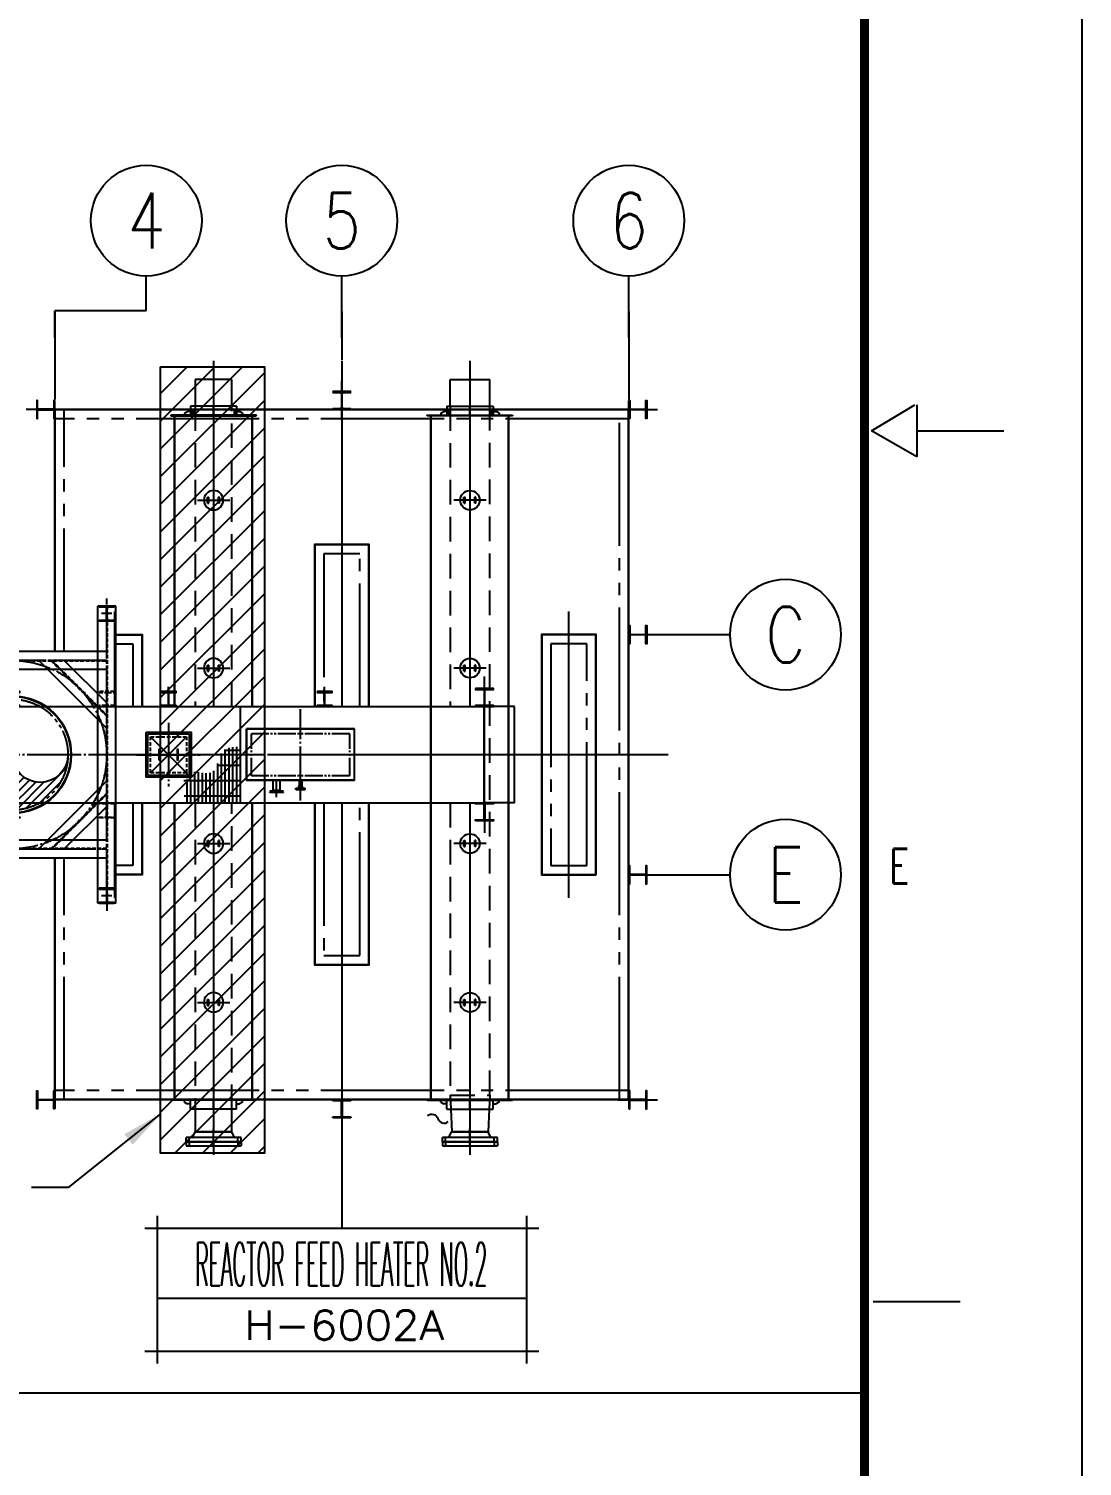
# Model space of a CAD drawing. Header units: millimetres. Extents: x 0 to 232280, y -26939 to 23794.
# Drawn here: x 49100 to 51666, y -14145 to -10642 of the extents above; entities that cross this region are included whole.
import ezdxf
from ezdxf.enums import TextEntityAlignment as Align

# ---------------------------------------------------------------- set-up
doc = ezdxf.new("R2010")
doc.units = ezdxf.units.MM
doc.header["$LTSCALE"] = 30
for name, pattern in [('JNK-CENTER', [34, 30, -1.5, 1, -1.5]), ('JNK-HIDDEN', [3, 2, -1]), ('JNK-PHANTOM', [15, 10, -1, 1, -1, 1, -1]), ('PHA', [30, 20, -2, 2, -2, 2, -2])]:
    doc.linetypes.add(name, pattern=pattern)
for name, color, linetype in [('CEN-R', 1, 'JNK-CENTER'), ('CON-C', 4, 'Continuous'), ('CON-G', 3, 'Continuous'), ('CON-W', 7, 'Continuous'), ('CON-Y', 2, 'Continuous'), ('Dim-W', 7, 'Continuous'), ('HID-Y', 2, 'JNK-HIDDEN'), ('LOGO-FRAME', 7, 'Continuous'), ('PAN-W', 6, 'PHA'), ('PHA-M', 6, 'JNK-PHANTOM'), ('STL-OBJT', 7, 'Continuous'), ('TITLE', 7, 'Continuous')]:
    doc.layers.add(name, color=color, linetype=linetype)
doc.layers.add('CONT-G', color=3, linetype='Continuous', lineweight=25)
doc.styles.add('ROMANS', font='ROMANS.shx', dxfattribs={"width": 0.8})
doc.styles.add('SIMPLEX', font='simplex.shx', dxfattribs={"width": 0.8})
doc.dimstyles.new('DIM40x4', dxfattribs={"dimscale": 40, "dimtxt": 2.5, "dimasz": 2.5, "dimexe": 1, "dimexo": 1, "dimgap": 1, "dimtad": 1, "dimdec": 1, "dimlfac": 0.25, "dimdsep": 46, "dimtxsty": 'SIMPLEX', "dimcen": 2.5, "dimclrd": 7, "dimclre": 7, "dimclrt": 2, "dimadec": 1, "dimazin": 2, "dimtfac": 1, "dimtdec": 1, "dimtmove": 2, "dimatfit": 3, "dimfxl": 1, "dimtfill": 1, "dimtolj": 1, "dimtzin": 0, "dimarcsym": 1})

# ---------------------------------------------------------------- blocks, each defined once
blk = doc.blocks.new('TITLE')
at = {"color": 7}
for p, q in [((841, 0), (841, 594.85)), ((823.88, 301.14), (827.42, 303.26)), ((827.56, 303.26), (827.56, 299.02)), ((827.56, 299.02), (823.88, 301.14)), ((827.56, 301.14), (834.63, 301.14)), ((824.02, 230.41), (831.1, 230.41))]:
    blk.add_line(p, q, dxfattribs=at)
at = {"color": 7, "const_width": 0.707}
blk.add_lwpolyline([(823.32, 17.33), (823.32, 577.17)], dxfattribs=at)
at = {"color": 7, "style": 'ROMANS', "width": 0.7}
blk.add_text('E', height=2.83, dxfattribs=at).set_placement((826.15, 265.77), align=Align.MIDDLE)
blk = doc.blocks.new("24'' FLG")
at = {"layer": 'CEN-R'}
for p, q in [((0, -228), (0, 48)), ((-406, -171), (-406, -95)), ((-406, -165), (-406, -241)), ((0, -168), (0, -384)), ((406, -171), (406, -95)), ((406, -165), (406, -241))]:
    blk.add_line(p, q, dxfattribs=at)
at = {"layer": 'CON-G'}
for p, q in [((-350, -96), (-305, 0)), ((305, 0), (-305, 0)), ((350, -96), (305, 0)), ((458, -98), (-457, -98)), ((-457, -167), (-457, -98)), ((458, -167), (-457, -167)), ((-457, -170), (-457, -238)), ((-457, -170), (458, -170)), ((-457, -238), (458, -238)), ((-346, -168), (-346, -167)), ((-346, -168), (-346, -170)), ((-346, -168), (346, -168)), ((346, -168), (-346, -168)), ((346, -168), (346, -167)), ((346, -168), (346, -170)), ((458, -167), (458, -98)), ((458, -170), (458, -238))]:
    blk.add_line(p, q, dxfattribs=at)
for centre, start, end in [((-354, -94), 270, 334.7554), ((354, -94), 205.2446, 270)]:
    blk.add_arc(centre, 4.5, start, end, dxfattribs=at)
at = {"layer": 'CONT-G'}
blk.add_line((-305, 0), (305, 0), dxfattribs=at)
blk.add_line((-305, 0), (305, 0), dxfattribs=at)
blk = doc.blocks.new('SPRING SUPPORT BASE')
at = {"layer": 'CEN-R'}
blk.add_line((-270, 0), (270, 0), dxfattribs=at)
at = {"layer": 'CONT-G'}
for p, q in [((-100, 50), (-100, -50)), ((-100, 50), (-80, 50)), ((-80, 50), (-80, -50)), ((80, 50), (80, -50)), ((100, 50), (80, 50)), ((100, 50), (100, -50)), ((-100, -50), (-80, -50)), ((100, -50), (80, -50))]:
    blk.add_line(p, q, dxfattribs=at)
blk.add_circle((0, 0), 162, dxfattribs=at)
blk = doc.blocks.new('A$C751203EC')
at = {"layer": 'CEN-R'}
for p, q in [((-20, 0), (75, 0)), ((0, 20), (0, -20))]:
    blk.add_line(p, q, dxfattribs=at)
at = {"layer": 'CON-G'}
for p, q in [((0, 8), (75, 8)), ((0, -8), (75, -8))]:
    blk.add_line(p, q, dxfattribs=at)
blk.add_arc((0, 0), 8, 90, 270, dxfattribs=at)
blk = doc.blocks.new('6002 HEADERBOX')
at = {"layer": 'CEN-R'}
for p, q in [((0, -164), (0, 0)), ((-681, -142), (-681, -175)), ((-497, -142), (-497, -175)), ((-375, -142), (-375, -175)), ((-225, -142), (-225, -175)), ((-75, -142), (-75, -175)), ((75, -142), (75, -175)), ((225, -142), (225, -175)), ((347, -142), (347, -175)), ((497, -142), (497, -175)), ((681, -142), (681, -175)), ((-681, -11576), (-681, -11543)), ((-497, -11576), (-497, -11543)), ((-375, -11576), (-375, -11543)), ((-225, -11576), (-225, -11543)), ((-75, -11576), (-75, -11543)), ((0, -11718), (0, -11554)), ((75, -11576), (75, -11543)), ((225, -11576), (225, -11543)), ((347, -11576), (347, -11543)), ((497, -11576), (497, -11543)), ((681, -11576), (681, -11543))]:
    blk.add_line(p, q, dxfattribs=at)
at = {"layer": 'CON-W', "const_width": 19}
for points in [[(-681, -150), (-681, -155)], [(-681, -158), (-681, -164)], [(-497, -150), (-497, -155)], [(-497, -158), (-497, -164)], [(-375, -150), (-375, -155)], [(-375, -158), (-375, -164)], [(-225, -150), (-225, -155)], [(-225, -158), (-225, -164)], [(-75, -150), (-75, -155)], [(-75, -158), (-75, -164)], [(75, -150), (75, -155)], [(75, -158), (75, -164)], [(225, -150), (225, -155)], [(225, -158), (225, -164)], [(347, -150), (347, -155)], [(347, -158), (347, -164)], [(497, -150), (497, -155)], [(497, -158), (497, -164)], [(681, -150), (681, -155)], [(681, -158), (681, -164)], [(-681, -11560), (-681, -11554)], [(-681, -11568), (-681, -11563)], [(-497, -11560), (-497, -11554)], [(-497, -11568), (-497, -11563)], [(-375, -11560), (-375, -11554)], [(-375, -11568), (-375, -11563)], [(-225, -11560), (-225, -11554)], [(-225, -11568), (-225, -11563)], [(-75, -11560), (-75, -11554)], [(-75, -11568), (-75, -11563)], [(75, -11560), (75, -11554)], [(75, -11568), (75, -11563)], [(225, -11560), (225, -11554)], [(225, -11568), (225, -11563)], [(347, -11560), (347, -11554)], [(347, -11568), (347, -11563)], [(497, -11560), (497, -11554)], [(497, -11568), (497, -11563)], [(681, -11560), (681, -11554)], [(681, -11568), (681, -11563)]]:
    blk.add_lwpolyline(points, dxfattribs=at)
at = {"layer": 'CONT-G'}
for p, q in [((383, 0), (-385, 0)), ((-385, 0), (-385, -150)), ((-711, -158), (711, -158)), ((-711, -158), (-711, -164)), ((-711, -164), (711, -164)), ((-650, -11560), (-650, -164)), ((-645, -11560), (-645, -164)), ((-485, -120), (-435, -90)), ((-485, -120), (-485, -150)), ((-385, -90), (-435, -90)), ((383, 0), (383, -150)), ((383, -90), (433, -90)), ((483, -120), (433, -90)), ((483, -120), (483, -150)), ((645, -11560), (645, -164)), ((650, -11560), (650, -164)), ((-711, -11554), (711, -11554)), ((-711, -11560), (711, -11560)), ((650, -11560), (-650, -11560)), ((-485, -11598), (-485, -11568)), ((-485, -11598), (-435, -11628)), ((-385, -11628), (-435, -11628)), ((-385, -11718), (-385, -11568)), ((383, -11718), (-385, -11718)), ((383, -11718), (383, -11568)), ((383, -11628), (433, -11628)), ((483, -11598), (433, -11628)), ((483, -11598), (483, -11568))]:
    blk.add_line(p, q, dxfattribs=at)
for points in [[(-711, -150), (-711, -155), (711, -155), (711, -150)], [(-711, -11568), (-711, -11563), (711, -11563), (711, -11568)]]:
    blk.add_lwpolyline(points, close=True, dxfattribs=at)
at = {"layer": 'Dim-W'}
for p, q in [((711, -158), (711, -164)), ((711, -11560), (711, -11554))]:
    blk.add_line(p, q, dxfattribs=at)
at = {"layer": 'STL-OBJT', "extrusion": (0, 0, -1), "zscale": -1, "rotation": 270}
blk.add_blockref('A$C751203EC', (350, -75), dxfattribs=at)
at = {"layer": 'STL-OBJT', "rotation": 270}
blk.add_blockref('A$C751203EC', (350, -75), dxfattribs=at)
blk = doc.blocks.new('A$C1FAD331D')
at = {"layer": 'CEN-R'}
for p, q in [((0, 532), (0, -532)), ((-300, -300), (300, 300)), ((300, -300), (-300, 300)), ((532, 0), (-532, 0)), ((-150, 104), (-150, -104)), ((150, 104), (150, -104))]:
    blk.add_line(p, q, dxfattribs=at)
blk.add_lwpolyline([(345, 345), (-345, 345), (-345, -345), (345, -345)], close=True, dxfattribs=at)
at = {"layer": 'CONT-G'}
blk.add_lwpolyline([(375, 375), (-375, 375), (-375, -375), (375, -375)], close=True, dxfattribs=at)
for points in [[(-158, -80), (-158, 80, -1), (-142, 80), (-142, -80, -1)], [(158, -80), (158, 80, 1), (142, 80), (142, -80, 1)]]:
    blk.add_lwpolyline(points, format="xyb", close=True, dxfattribs=at)
at = {"layer": 'HID-Y'}
blk.add_lwpolyline([(300, 300), (-300, 300), (-300, -300), (300, -300)], close=True, dxfattribs=at)
blk = doc.blocks.new("4'' O2")
at = {"layer": 'CEN-R'}
blk.add_line((275.61, 0), (0, 0), dxfattribs=at)
at = {"layer": 'CON-Y'}
for p, q in [((200, 57.15), (0, 57.15)), ((167, -67.45), (167, 67.45)), ((171.5, 67.45), (167, 67.45)), ((200, 58.05), (167, 58.05)), ((176, 71.15), (176, 114.5)), ((176, 114.5), (176, 71.95)), ((200, -78.6), (200, 78.6)), ((200, -78.6), (200, 78.6)), ((200, -57.15), (0, -57.15)), ((200, -58.05), (167, -58.05)), ((171.5, -67.45), (167, -67.45)), ((176, -114.5), (176, -71.95)), ((200, -78.6), (198.4, -78.6)), ((198.4, -114.5), (198.4, -78.6))]:
    blk.add_line(p, q, dxfattribs=at)
for centre, start, end in [((171.5, 71.95), 270, 0), ((171.5, -71.95), 0, 90)]:
    blk.add_arc(centre, 4.5, start, end, dxfattribs=at)
at = {"layer": 'HID-Y', "ltscale": 0.2}
for p, q in [((203, 95.25), (173, 95.25)), ((198.4, 114.5), (176, 114.5)), ((198.4, 104.75), (176, 104.75)), ((198.4, 85.75), (176, 85.75)), ((198.4, 78.6), (198.4, 114.5)), ((200, 78.6), (198.4, 78.6)), ((203, -95.25), (173, -95.25)), ((198.4, -85.75), (176, -85.75)), ((198.4, -104.75), (176, -104.75)), ((198.4, -114.5), (176, -114.5))]:
    blk.add_line(p, q, dxfattribs=at)
for points in [[(198.4, 85.75), (198.4, 104.75), (176, 85.75), (176, 104.75)], [(198.4, -104.75), (198.4, -85.75), (176, -104.75), (176, -85.75)]]:
    blk.add_solid(points, dxfattribs=at)
blk = doc.blocks.new('N-FLG SIDE 1.50 300 WNRF')
at = {"layer": 'CEN-R'}
for p, q in [((-57, 3), (-57, -27)), ((0, 15), (0, -166)), ((57, 3), (57, -27))]:
    blk.add_line(p, q, dxfattribs=at)
at = {"layer": 'CON-G'}
blk.add_line((-24, -68), (24, -68), dxfattribs=at)
at = {"layer": 'CON-Y'}
for p, q in [((-36, 0), (-36, -2)), ((-36, 0), (36, 0)), ((-20, 0), (-20, -68)), ((20, 0), (20, -68)), ((36, 0), (36, -2)), ((-78, -2), (-36, -2)), ((-78, -2), (-78, -21)), ((-78, -21), (-39, -21)), ((-68, -2), (-68, -21)), ((-46, -2), (-46, -21)), ((-34, -24), (-24, -68)), ((-24, -68), (24, -68)), ((-24, -150), (-24, -68)), ((-24, -150), (24, -150)), ((34, -24), (24, -68)), ((24, -68), (24, -150)), ((36, -2), (78, -2)), ((39, -21), (78, -21)), ((46, -2), (46, -21)), ((68, -2), (68, -21)), ((78, -2), (78, -21))]:
    blk.add_line(p, q, dxfattribs=at)
for centre, start, end in [((-39, -26), 12.8618, 90), ((39, -26), 90, 167.1382)]:
    blk.add_arc(centre, 4.5, start, end, dxfattribs=at)
blk = doc.blocks.new('A$C0E694495')
at = {"layer": 'CON-G'}
blk.add_blockref('N-FLG SIDE 1.50 300 WNRF', (0, 150), dxfattribs=at)
blk = doc.blocks.new('pipesec')
at = {"layer": 'CON-W'}
for p, q in [((0.121, 0.485), (0.485, 0.121)), ((0.244, 0.437), (0.437, 0.244)), ((0.248, 0.284), (0.499, 0.033)), ((0.23, 0.153), (0.489, -0.105)), ((0.247, 0.211), (0.498, -0.041)), ((0.012, 0), (0.36, -0.347)), ((0.075, 0.011), (0.394, -0.308)), ((0.126, 0.034), (0.425, -0.264)), ((0.169, 0.066), (0.451, -0.216)), ((0.204, 0.105), (0.473, -0.163)), ((-0.193, -0.092), (0.181, -0.466)), ((-0.156, -0.055), (0.232, -0.443)), ((-0.111, -0.026), (0.279, -0.415)), ((-0.056, -0.006), (0.321, -0.383)), ((-0.25, -0.258), (-0.008, -0.5)), ((-0.243, -0.191), (0.063, -0.496)), ((-0.223, -0.136), (0.125, -0.484)), ((-0.227, -0.355), (-0.105, -0.477))]:
    blk.add_line(p, q, dxfattribs=at)
blk.add_lwpolyline([(0, 0.5, -1), (0, 0, 1), (0, -0.5, 1)], format="xyb", dxfattribs=at)
blk = doc.blocks.new('H-6001')
at = {"layer": 'Dim-W'}
h = blk.add_hatch(dxfattribs=at)
h.set_pattern_fill('GRATE', color=256, scale=80, angle=90)
h.set_pattern_definition([(90, (-597175.414, 26974.9), (-63.5, 4e-15), []), (180, (-597175.41, 26974.9), (-3e-14, -254), [])])
edge = h.paths.add_edge_path()
edge.add_line((-3801, 47), (-3786, 47))
edge.add_line((-3786, 47), (-3786, 127))
edge.add_spline(control_points=[(-3786, 127), (-3677, 133), (-3578, 124), (-3516, 64)], knot_values=[1300.876929, 1300.876929, 1300.876929, 1300.876929, 1586.519068, 1586.519068, 1586.519068, 1586.519068], degree=3, periodic=0)
edge.add_line((-3516, 64), (-3516, 47))
edge.add_line((-3516, 47), (-3501, 47))
edge.add_spline(control_points=[(-3501, 47), (-3428, -45), (-3418, -397), (-3096, -280), (-2993, -282)], knot_values=[571.801899, 571.801899, 571.801899, 571.801899, 948.279745, 1276.576733, 1276.576733, 1276.576733, 1276.576733], degree=3, periodic=0)
edge.add_line((-2993, -282), (-2993, -369))
edge.add_line((-2993, -369), (-3058, -369))
edge.add_line((-3058, -369), (-3058, -371))
edge.add_arc((-3054, -371), 4, 180, 270)
edge.add_line((-3054, -375), (-3008, -375))
edge.add_arc((-3008, -383), 8.5, 0, 90, ccw=False)
edge.add_line((-2999, -383), (-2999, -430))
edge.add_arc((-2995, -430), 4, 180, 270)
edge.add_line((-2995, -434), (-2993, -434))
edge.add_line((-2993, -434), (-2993, -803))
edge.add_line((-2993, -803), (-3801, -803))
edge.add_line((-3801, -803), (-3801, 47))
edge = h.paths.add_edge_path()
edge.add_line((-2993, -413), (-2856, -413))
edge.add_spline(control_points=[(-2858, -404), (-2836, -504), (-2855, -654), (-2873, -803)], knot_values=[0, 0, 0, 0, 325.063606, 325.063606, 325.063606, 325.063606], degree=3, periodic=0)
edge.add_line((-2873, -803), (-2993, -803))
edge.add_line((-2993, -803), (-2993, -413))
edge = h.paths.add_edge_path()
edge.add_spline(control_points=[(-2993, -282), (-2977, -282), (-2906, -290), (-2871, -344), (-2858, -404)], knot_values=[325.063606, 325.063606, 325.063606, 325.063606, 375.743217, 571.801899, 571.801899, 571.801899, 571.801899], degree=3, periodic=0)
edge.add_line((-2860, -394), (-2993, -394))
edge.add_line((-2993, -394), (-2993, -369))
edge.add_line((-2993, -369), (-2993, -282))
h = blk.add_hatch(dxfattribs=at)
h.set_pattern_fill('GRATE', color=256, scale=80, angle=90)
h.set_pattern_definition([(90, (-603975.414, 26974.9), (-63.5, 4e-15), []), (180, (-603975.41, 26974.9), (-3e-14, -254), [])])
edge = h.paths.add_edge_path()
edge.add_line((3801, 47), (3786, 47))
edge.add_line((3786, 47), (3786, 127))
edge.add_spline(control_points=[(3786, 127), (3677, 133), (3578, 124), (3516, 64)], knot_values=[1300.876929, 1300.876929, 1300.876929, 1300.876929, 1586.519068, 1586.519068, 1586.519068, 1586.519068], degree=3, periodic=0)
edge.add_line((3516, 64), (3516, 47))
edge.add_line((3516, 47), (3501, 47))
edge.add_spline(control_points=[(3501, 47), (3428, -45), (3418, -397), (3096, -280), (2993, -282)], knot_values=[571.801899, 571.801899, 571.801899, 571.801899, 948.279745, 1276.576733, 1276.576733, 1276.576733, 1276.576733], degree=3, periodic=0)
edge.add_line((2993, -282), (2993, -369))
edge.add_line((2993, -369), (3058, -369))
edge.add_line((3058, -369), (3058, -371))
edge.add_arc((3054, -371), 4, 270, 360, ccw=False)
edge.add_line((3054, -375), (3008, -375))
edge.add_arc((3008, -383), 8.5, 450, 540)
edge.add_line((2999, -383), (2999, -430))
edge.add_arc((2995, -430), 4, 270, 360, ccw=False)
edge.add_line((2995, -434), (2993, -434))
edge.add_line((2993, -434), (2993, -803))
edge.add_line((2993, -803), (3801, -803))
edge.add_line((3801, -803), (3801, 47))
edge = h.paths.add_edge_path()
edge.add_line((2993, -413), (2856, -413))
edge.add_spline(control_points=[(2858, -404), (2836, -504), (2855, -654), (2873, -803)], knot_values=[0, 0, 0, 0, 325.063606, 325.063606, 325.063606, 325.063606], degree=3, periodic=0)
edge.add_line((2873, -803), (2993, -803))
edge.add_line((2993, -803), (2993, -413))
edge = h.paths.add_edge_path()
edge.add_spline(control_points=[(2993, -282), (2977, -282), (2906, -290), (2871, -344), (2858, -404)], knot_values=[325.063606, 325.063606, 325.063606, 325.063606, 375.743217, 571.801899, 571.801899, 571.801899, 571.801899], degree=3, periodic=0)
edge.add_line((2860, -394), (2993, -394))
edge.add_line((2993, -394), (2993, -369))
edge.add_line((2993, -369), (2993, -282))
at = {"layer": 'CEN-R'}
for p, q in [((0, 3222), (0, -3407)), ((-1570, 2505), (-1570, 2600)), ((-1570, 2475), (-1570, -2475)), ((1570, 2505), (1570, 2600)), ((1570, -2475), (1570, 2475)), ((-1658, 2350), (-1482, 2350)), ((1658, 2350), (1482, 2350)), ((1570, 1570), (-1570, 1570)), ((-650, 1570), (-1570, 650)), ((1570, 650), (650, 1570)), ((-7863, 803), (-7863, 1303)), ((7863, 803), (7863, 1303)), ((-4800, -761), (-4800, 761)), ((4800, -761), (4800, 761)), ((10325, 0), (-10078, 0)), ((-1570, -650), (-650, -1570)), ((650, -1570), (1570, -650)), ((-7863, -803), (-7863, -1303)), ((7863, -803), (7863, -1303)), ((-1570, -1570), (1570, -1570)), ((-1570, -2100), (-1570, -2600)), ((1570, -2100), (1570, -2600)), ((-1658, -2350), (-1482, -2350)), ((1658, -2350), (1482, -2350))]:
    blk.add_line(p, q, dxfattribs=at)
at = {"layer": 'CEN-R', "ltscale": 0.5}
for p, q in [((-5200, 803), (-5200, 1130)), ((-2600, 803), (-2600, 1130)), ((-1570, 803), (-1570, 1130)), ((1570, 803), (1570, 1130)), ((2600, 803), (2600, 1130)), ((5200, 803), (5200, 1130)), ((0, 628), (0, 955)), ((0, -628), (0, -955)), ((-1570, -803), (-1570, -1130)), ((1570, -803), (1570, -1130))]:
    blk.add_line(p, q, dxfattribs=at)
at = {"layer": 'CEN-R'}
blk.add_circle((0, 0), 1570, dxfattribs=at)
at = {"layer": 'CON-G'}
for p, q in [((-5700, 430), (-3900, 430)), ((-5700, -430), (-5700, 430)), ((-5700, 425), (-3900, 425)), ((-5695, -430), (-5695, 430)), ((-3905, -430), (-3905, 430)), ((-3900, -430), (-3900, 430)), ((5700, 430), (3900, 430)), ((3900, -430), (3900, 430)), ((5700, 425), (3900, 425)), ((3905, -430), (3905, 430)), ((5695, -430), (5695, 430)), ((5700, -430), (5700, 430)), ((-5700, -425), (-3900, -425)), ((-5700, -430), (-3900, -430)), ((5700, -425), (3900, -425)), ((5700, -430), (3900, -430))]:
    blk.add_line(p, q, dxfattribs=at)
for radius in [980, 970]:
    blk.add_circle((0, 0), radius, dxfattribs=at)
at = {"layer": 'CONT-G'}
for p, q in [((-1720, 2475), (-1420, 2475)), ((-1720, 2475), (-1720, -2475)), ((-1420, 2475), (-1420, -2475)), ((1420, -2475), (1420, 2475)), ((1720, 2475), (1420, 2475)), ((1720, -2475), (1720, 2475)), ((1570, 1720), (-1570, 1720)), ((-862, 1570), (-1570, 862)), ((-438, 1570), (-1570, 438)), ((1570, 438), (438, 1570)), ((1570, 862), (862, 1570)), ((1570, 1420), (-1570, 1420)), ((-8563, -803), (-8563, 803)), ((-8563, 803), (-7863, 803)), ((-7863, 803), (7863, 803)), ((-7863, -803), (-7863, 803)), ((-7850, 803), (-7850, -803)), ((-3800, -803), (-3800, 803)), ((3800, -803), (3800, 803)), ((7850, 803), (7850, -803)), ((7863, -803), (7863, 803)), ((8363, 803), (7863, 803)), ((8363, -803), (8363, 803)), ((-1570, -438), (-438, -1570)), ((438, -1570), (1570, -438)), ((-8563, -803), (-7863, -803)), ((-7863, -803), (7863, -803)), ((-1570, -862), (-862, -1570)), ((862, -1570), (1570, -862)), ((8363, -803), (7863, -803)), ((-1570, -1420), (1570, -1420)), ((-1570, -1720), (1570, -1720)), ((-1720, -2475), (-1420, -2475)), ((1720, -2475), (1420, -2475))]:
    blk.add_line(p, q, dxfattribs=at)
for points in [[(-7713, 1103), (-7713, 1088), (-7840, 1088, 0.414214), (-7858, 1070), (-7858, 836, 0.414214), (-7840, 818), (-7713, 818), (-7713, 803), (-8013, 803), (-8013, 818), (-7886, 818, 0.414214), (-7868, 836), (-7868, 1070, 0.414214), (-7886, 1088), (-8013, 1088), (-8013, 1103)], [(-5325, 1053), (-5325, 1039), (-5220, 1039, -0.414214), (-5204, 1023), (-5204, 833, -0.414214), (-5220, 817), (-5325, 817), (-5325, 803), (-5075, 803), (-5075, 817), (-5180, 817, -0.414214), (-5196, 833), (-5196, 1023, -0.414214), (-5180, 1039), (-5075, 1039), (-5075, 1053)], [(-2725, 1053), (-2725, 1039), (-2620, 1039, -0.414214), (-2604, 1023), (-2604, 833, -0.414214), (-2620, 817), (-2725, 817), (-2725, 803), (-2475, 803), (-2475, 817), (-2580, 817, -0.414214), (-2596, 833), (-2596, 1023, -0.414214), (-2580, 1039), (-2475, 1039), (-2475, 1053)], [(-125, 1053), (-125, 1039), (-20, 1039, -0.414214), (-4, 1023), (-4, 833, -0.414214), (-20, 817), (-125, 817), (-125, 803), (125, 803), (125, 817), (20, 817, -0.414214), (4, 833), (4, 1023, -0.414214), (20, 1039), (125, 1039), (125, 1053)], [(2475, 1053), (2475, 1039), (2580, 1039, -0.414214), (2596, 1023), (2596, 833, -0.414214), (2580, 817), (2475, 817), (2475, 803), (2725, 803), (2725, 817), (2620, 817, -0.414214), (2604, 833), (2604, 1023, -0.414214), (2620, 1039), (2725, 1039), (2725, 1053)], [(5075, 1053), (5075, 1039), (5180, 1039, -0.414214), (5196, 1023), (5196, 833, -0.414214), (5180, 817), (5075, 817), (5075, 803), (5325, 803), (5325, 817), (5220, 817, -0.414214), (5204, 833), (5204, 1023, -0.414214), (5220, 1039), (5325, 1039), (5325, 1053)], [(7713, 1103), (7713, 1088), (7840, 1088, -0.414214), (7858, 1070), (7858, 836, -0.414214), (7840, 818), (7713, 818), (7713, 803), (8013, 803), (8013, 818), (7886, 818, -0.414214), (7868, 836), (7868, 1070, -0.414214), (7886, 1088), (8013, 1088), (8013, 1103)], [(-7713, -1103), (-7713, -1088), (-7840, -1088, -0.414214), (-7858, -1070), (-7858, -836, -0.414214), (-7840, -818), (-7713, -818), (-7713, -803), (-8013, -803), (-8013, -818), (-7886, -818, -0.414214), (-7868, -836), (-7868, -1070, -0.414214), (-7886, -1088), (-8013, -1088), (-8013, -1103)], [(-125, -1053), (-125, -1039), (-20, -1039, 0.414214), (-4, -1023), (-4, -833, 0.414214), (-20, -817), (-125, -817), (-125, -803), (125, -803), (125, -817), (20, -817, 0.414214), (4, -833), (4, -1023, 0.414214), (20, -1039), (125, -1039), (125, -1053)], [(7713, -1103), (7713, -1088), (7840, -1088, 0.414214), (7858, -1070), (7858, -836, 0.414214), (7840, -818), (7713, -818), (7713, -803), (8013, -803), (8013, -818), (7886, -818, 0.414214), (7868, -836), (7868, -1070, 0.414214), (7886, -1088), (8013, -1088), (8013, -1103)]]:
    blk.add_lwpolyline(points, format="xyb", close=True, dxfattribs=at)
at = {"layer": 'HID-Y'}
for p, q in [((-1576, -2475), (-1576, 2475)), ((-1564, -2475), (-1564, 2475)), ((1564, 2475), (1564, -2475)), ((1576, 2475), (1576, -2475)), ((-1570, 1576), (1570, 1576)), ((-1570, 641), (-641, 1570)), ((-1570, 660), (-660, 1570)), ((-1570, 1564), (1570, 1564)), ((641, 1570), (1570, 641)), ((660, 1570), (1570, 660)), ((-641, -1570), (-1570, -641)), ((-660, -1570), (-1570, -660)), ((1570, -641), (641, -1570)), ((1570, -660), (660, -1570)), ((1570, -1564), (-1570, -1564)), ((1570, -1576), (-1570, -1576))]:
    blk.add_line(p, q, dxfattribs=at)
for points in [[(-1695, 1053), (-1695, 1039), (-1590, 1039, -0.414214), (-1574, 1023), (-1574, 833, -0.414214), (-1590, 817), (-1695, 817), (-1695, 803), (-1445, 803), (-1445, 817), (-1550, 817, -0.414214), (-1566, 833), (-1566, 1023, -0.414214), (-1550, 1039), (-1445, 1039), (-1445, 1053)], [(1445, 1053), (1445, 1039), (1550, 1039, -0.414214), (1566, 1023), (1566, 833, -0.414214), (1550, 817), (1445, 817), (1445, 803), (1695, 803), (1695, 817), (1590, 817, -0.414214), (1574, 833), (1574, 1023, -0.414214), (1590, 1039), (1695, 1039), (1695, 1053)], [(-1695, -1053), (-1695, -1039), (-1590, -1039, 0.414214), (-1574, -1023), (-1574, -833, 0.414214), (-1590, -817), (-1695, -817), (-1695, -803), (-1445, -803), (-1445, -817), (-1550, -817, 0.414214), (-1566, -833), (-1566, -1023, 0.414214), (-1550, -1039), (-1445, -1039), (-1445, -1053)], [(1445, -1053), (1445, -1039), (1550, -1039, 0.414214), (1566, -1023), (1566, -833, 0.414214), (1550, -817), (1445, -817), (1445, -803), (1695, -803), (1695, -817), (1590, -817, 0.414214), (1574, -833), (1574, -1023, 0.414214), (1590, -1039), (1695, -1039), (1695, -1053)]]:
    blk.add_lwpolyline(points, format="xyb", close=True, dxfattribs=at)
at = {"layer": 'PAN-W'}
blk.add_circle((0, 0), 924, dxfattribs=at)
at = {"layer": 'PHA-M'}
for p, q in [((-5620, 350), (-3980, 350)), ((-5620, -350), (-5620, 350)), ((-3980, -350), (-3980, 350)), ((5620, 350), (3980, 350)), ((3980, -350), (3980, 350)), ((5620, -350), (5620, 350)), ((-5620, -350), (-3980, -350)), ((5620, -350), (3980, -350))]:
    blk.add_line(p, q, dxfattribs=at)
for points in [[(-1695, 2475), (-1695, 2461), (-1590, 2461, -0.414214), (-1574, 2445), (-1574, 2255, -0.414214), (-1590, 2239), (-1695, 2239), (-1695, 2225), (-1445, 2225), (-1445, 2239), (-1550, 2239, -0.414214), (-1566, 2255), (-1566, 2445, -0.414214), (-1550, 2461), (-1445, 2461), (-1445, 2475)], [(1695, 2475), (1695, 2461), (1590, 2461, 0.414214), (1574, 2445), (1574, 2255, 0.414214), (1590, 2239), (1695, 2239), (1695, 2225), (1445, 2225), (1445, 2239), (1550, 2239, 0.414214), (1566, 2255), (1566, 2445, 0.414214), (1550, 2461), (1445, 2461), (1445, 2475)], [(-1695, -2475), (-1695, -2461), (-1590, -2461, 0.414214), (-1574, -2445), (-1574, -2255, 0.414214), (-1590, -2239), (-1695, -2239), (-1695, -2225), (-1445, -2225), (-1445, -2239), (-1550, -2239, 0.414214), (-1566, -2255), (-1566, -2445, 0.414214), (-1550, -2461), (-1445, -2461), (-1445, -2475)], [(1695, -2475), (1695, -2461), (1590, -2461, -0.414214), (1574, -2445), (1574, -2255, -0.414214), (1590, -2239), (1695, -2239), (1695, -2225), (1445, -2225), (1445, -2239), (1550, -2239, -0.414214), (1566, -2255), (1566, -2445, -0.414214), (1550, -2461), (1445, -2461), (1445, -2475)]]:
    blk.add_lwpolyline(points, format="xyb", close=True, dxfattribs=at)
at = {"layer": 'Dim-W'}
blk.add_blockref('A$C1FAD331D', (-2600, 0), dxfattribs=at)
at = {"layer": 'Dim-W', "xscale": -1}
blk.add_blockref('A$C1FAD331D', (2600, 0), dxfattribs=at)
at = {"layer": 'Dim-W', "xscale": 1848, "yscale": 1848, "zscale": 1848, "rotation": 270}
blk.add_blockref('pipesec', (0, 0), dxfattribs=at)
at = {"layer": 'Dim-W', "rotation": 180}
blk.add_blockref('A$C0E694495', (-4800, -430), dxfattribs=at)
at = {"layer": 'Dim-W', "xscale": -1, "rotation": 180}
blk.add_blockref('A$C0E694495', (4800, -430), dxfattribs=at)
blk.add_blockref('A$C0E694495', (4800, -430), dxfattribs=at)
at = {"layer": 'TITLE', "rotation": 270}
blk.add_blockref("4'' O2", (-4400, -430), dxfattribs=at)
at = {"layer": 'TITLE', "xscale": -1, "rotation": 90}
blk.add_blockref("4'' O2", (4400, -430), dxfattribs=at)
blk.add_blockref("4'' O2", (4400, -430), dxfattribs=at)
blk = doc.blocks.new('col-line')
at = {"layer": 'CON-Y'}
blk.add_line((0, 3), (0, 8), dxfattribs=at)
blk.add_circle((0, 12.5), 4.5, dxfattribs=at)
at = {"layer": 'CON-C', "style": 'SIMPLEX', "width": 0.8}
blk.add_attdef('1', text='', height=4.5, dxfattribs=at).set_placement((0, 12.5), align=Align.MIDDLE_CENTER)
blk = doc.blocks.new('NAMETAG')
at = {"layer": 'CON-W'}
for p, q in [((-16, 0), (16, 0)), ((-15, 1), (-15, -11)), ((15, 1), (15, -11)), ((-15, -5.7), (15, -5.7)), ((-16, -10), (16, -10))]:
    blk.add_line(p, q, dxfattribs=at)
at = {"layer": 'CON-C', "style": 'SIMPLEX', "width": 0.8}
blk.add_attdef('HEATER', text='', height=3.5, dxfattribs=at).set_placement((-0.04, -4.68), align=Align.CENTER)
at = {"layer": 'CON-G', "style": 'SIMPLEX', "width": 0.992635}
blk.add_attdef('NO.\\H-0000-0', text='', height=2.4, dxfattribs=at).set_placement((-13.7, -9.08), (13.64, -9.08), align=Align.FIT)

msp = doc.modelspace()

# ---------------------------------------------------------------- hatches: boundary and pattern name
at = {"layer": 'Dim-W'}
h = msp.add_hatch(dxfattribs=at)
h.set_pattern_fill('ANSI31', color=256, scale=15)
h.set_pattern_definition([(45, (22899.43, -20069.663), (-33.67596, 33.67596), [])])
h.paths.add_polyline_path([(49673.85, -11466.2), (49421.16, -11466.2), (49421.16, -13381.86), (49673.85, -13381.86)])

# ---------------------------------------------------------------- linework, layer by layer
msp.add_lwpolyline([(49421.16, -11466.2), (49673.85, -11466.2), (49673.85, -13381.86), (49421.16, -13381.86)], close=True)
at = {"layer": 'CEN-R'}
for p, q in [((49163.15, -11330.86), (49163.15, -11545.09)), ((49862.37, -11330.86), (49862.37, -11448.9)), ((50561.59, -11330.86), (50561.59, -11545.09)), ((49550.13, -11450.84), (49550.13, -12293.61)), ((49862.37, -11450.84), (49862.37, -12293.61)), ((49862.37, -11450.84), (49862.37, -12293.61)), ((50174.61, -11450.84), (50174.61, -12293.61)), ((49450.5, -11582.26), (49450.5, -11587.14)), ((49477.41, -11582.26), (49477.41, -11587.14)), ((49495.28, -11582.26), (49495.28, -11587.14)), ((49517.22, -11582.26), (49517.22, -11587.14)), ((49539.16, -11582.26), (49539.16, -11587.14)), ((49550.13, -11585.47), (49550.13, -11561.48)), ((49561.1, -11582.26), (49561.1, -11587.14)), ((49583.03, -11582.26), (49583.03, -11587.14)), ((49600.91, -11582.26), (49600.91, -11587.14)), ((49622.84, -11582.26), (49622.84, -11587.14)), ((49649.75, -11582.26), (49649.75, -11587.14)), ((49309.4, -12293.61), (49309.4, -12061.81)), ((50415.34, -12760.3), (50415.34, -12061.81)), ((50561.59, -12118.55), (50614.76, -12118.55)), ((50614.29, -12118.55), (50676.46, -12118.55)), ((50657.4, -12411.05), (49311.74, -12411.05)), ((49309.4, -12760.3), (49309.4, -12528.49)), ((49550.13, -12528.49), (49550.13, -13329.9)), ((49862.37, -12528.49), (49862.37, -13371.26)), ((49862.37, -12528.49), (49862.37, -13371.26)), ((50174.61, -12528.49), (50174.61, -13386.09)), ((50561.59, -12703.55), (50614.76, -12703.55)), ((50614.29, -12703.55), (50676.46, -12703.55)), ((49450.5, -13254.47), (49450.5, -13249.58)), ((49477.41, -13254.47), (49477.41, -13249.58)), ((49495.28, -13254.47), (49495.28, -13249.58)), ((49517.22, -13254.47), (49517.22, -13249.58)), ((49539.16, -13254.47), (49539.16, -13249.58)), ((49550.13, -13275.24), (49550.13, -13251.26)), ((49561.1, -13254.47), (49561.1, -13249.58)), ((49583.03, -13254.47), (49583.03, -13249.58)), ((49600.91, -13254.47), (49600.91, -13249.58)), ((49622.84, -13254.47), (49622.84, -13249.58)), ((49649.75, -13254.47), (49649.75, -13249.58)), ((49862.37, -13371.26), (49862.37, -13564.89))]:
    msp.add_line(p, q, dxfattribs=at)
at = {"layer": 'CEN-R', "ltscale": 0.5}
for p, q in [((49862.37, -11595.62), (49862.37, -11500.44)), ((49188.95, -11569.97), (49093.62, -11569.97)), ((50535.79, -11569.97), (50631.12, -11569.97)), ((49862.37, -13226.48), (49862.37, -13321.66)), ((50535.79, -13252.13), (50631.12, -13252.13))]:
    msp.add_line(p, q, dxfattribs=at)
at = {"layer": 'CON-C'}
msp.add_line((51135.62, -13966.79), (46606.69, -13966.79), dxfattribs=at)
at = {"layer": 'CON-G', "ltscale": 0.5}
for p, q in [((49884.31, -11526.09), (49840.43, -11526.09)), ((49840.43, -11526.09), (49840.43, -11528.29)), ((49884.31, -11528.29), (49884.31, -11526.09)), ((49840.43, -11528.29), (49859.01, -11528.29)), ((49861.64, -11530.92), (49861.64, -11565.14)), ((49863.1, -11565.14), (49863.1, -11530.92)), ((49865.73, -11528.29), (49884.31, -11528.29)), ((49859.01, -11567.77), (49840.43, -11567.77)), ((49840.43, -11567.77), (49840.43, -11569.97)), ((49840.43, -11569.97), (49884.31, -11569.97)), ((49884.31, -11567.77), (49865.73, -11567.77)), ((49884.31, -11569.97), (49884.31, -11567.77)), ((49840.43, -13254.33), (49840.43, -13252.13)), ((49840.43, -13252.13), (49884.31, -13252.13)), ((49859.01, -13254.33), (49840.43, -13254.33)), ((49861.64, -13291.18), (49861.64, -13256.96)), ((49863.1, -13256.96), (49863.1, -13291.18)), ((49884.31, -13254.33), (49865.73, -13254.33)), ((49884.31, -13252.13), (49884.31, -13254.33)), ((49840.43, -13296.01), (49840.43, -13293.82)), ((49840.43, -13293.82), (49859.01, -13293.82)), ((49884.31, -13296.01), (49840.43, -13296.01)), ((49865.73, -13293.82), (49884.31, -13293.82)), ((49884.31, -13293.82), (49884.31, -13296.01))]:
    msp.add_line(p, q, dxfattribs=at)
at = {"layer": 'CON-G'}
for p, q in [((50561.59, -11569.97), (49163, -11569.97)), ((50561.59, -11570.84), (49163, -11570.84)), ((50561.59, -13251.26), (49163, -13251.26)), ((50561.59, -13252.13), (49163, -13252.13))]:
    msp.add_line(p, q, dxfattribs=at)
for points in [[(49928.91, -12293.61), (49928.91, -11899.18), (49795.83, -11899.18), (49795.83, -12293.61)], [(49928.18, -12293.61), (49928.18, -11899.91), (49796.56, -11899.91), (49796.56, -12293.61)], [(49311.74, -12118.55), (49375.94, -12118.55), (49375.94, -12293.61)], [(49311.74, -12119.28), (49375.21, -12119.28), (49375.21, -12293.61)], [(49375.94, -12528.49), (49375.94, -12703.55), (49311.74, -12703.55)], [(49375.21, -12528.49), (49375.21, -12702.82), (49311.74, -12702.82)], [(49795.83, -12528.49), (49795.83, -12922.93), (49928.91, -12922.93), (49928.91, -12528.49)], [(49796.56, -12528.49), (49796.56, -12922.19), (49928.18, -12922.19), (49928.18, -12528.49)]]:
    msp.add_lwpolyline(points, dxfattribs=at)
for points in [[(50481.89, -12703.55), (50481.89, -12118.55), (50348.8, -12118.55), (50348.8, -12703.55)], [(50481.15, -12702.82), (50481.15, -12119.28), (50349.53, -12119.28), (50349.53, -12702.82)]]:
    msp.add_lwpolyline(points, close=True, dxfattribs=at)
at = {"layer": 'CON-G', "ltscale": 0.5}
for centre, start, end in [((49859.01, -11530.92), 360, 90), ((49865.73, -11530.92), 90, 180), ((49859.01, -11565.14), 270, 0), ((49865.73, -11565.14), 180, 270), ((49859.01, -13256.96), 360, 90), ((49865.73, -13256.96), 90, 180), ((49859.01, -13291.18), 270, 0), ((49865.73, -13291.18), 180, 270)]:
    msp.add_arc(centre, 2.63, start, end, dxfattribs=at)
at = {"layer": 'CON-W'}
msp.add_line((49196.31, -13465.94), (49106.31, -13465.94), dxfattribs=at)
at = {"layer": 'CON-W', "const_width": 2.78}
for points in [[(49450.5, -11583.42), (49450.5, -11584.15)], [(49450.5, -11584.59), (49450.5, -11585.47)], [(49477.41, -11583.42), (49477.41, -11584.15)], [(49477.41, -11584.59), (49477.41, -11585.47)], [(49495.28, -11583.42), (49495.28, -11584.15)], [(49495.28, -11584.59), (49495.28, -11585.47)], [(49517.22, -11583.42), (49517.22, -11584.15)], [(49517.22, -11584.59), (49517.22, -11585.47)], [(49539.16, -11583.42), (49539.16, -11584.15)], [(49539.16, -11584.59), (49539.16, -11585.47)], [(49561.1, -11583.42), (49561.1, -11584.15)], [(49561.1, -11584.59), (49561.1, -11585.47)], [(49583.03, -11583.42), (49583.03, -11584.15)], [(49583.03, -11584.59), (49583.03, -11585.47)], [(49600.91, -11583.42), (49600.91, -11584.15)], [(49600.91, -11584.59), (49600.91, -11585.47)], [(49622.84, -11583.42), (49622.84, -11584.15)], [(49622.84, -11584.59), (49622.84, -11585.47)], [(49649.75, -11583.42), (49649.75, -11584.15)], [(49649.75, -11584.59), (49649.75, -11585.47)], [(49450.5, -13252.13), (49450.5, -13251.26)], [(49450.5, -13253.3), (49450.5, -13252.57)], [(49477.41, -13252.13), (49477.41, -13251.26)], [(49477.41, -13253.3), (49477.41, -13252.57)], [(49495.28, -13252.13), (49495.28, -13251.26)], [(49495.28, -13253.3), (49495.28, -13252.57)], [(49517.22, -13252.13), (49517.22, -13251.26)], [(49517.22, -13253.3), (49517.22, -13252.57)], [(49539.16, -13252.13), (49539.16, -13251.26)], [(49539.16, -13253.3), (49539.16, -13252.57)], [(49561.1, -13252.13), (49561.1, -13251.26)], [(49561.1, -13253.3), (49561.1, -13252.57)], [(49583.03, -13252.13), (49583.03, -13251.26)], [(49583.03, -13253.3), (49583.03, -13252.57)], [(49600.91, -13252.13), (49600.91, -13251.26)], [(49600.91, -13253.3), (49600.91, -13252.57)], [(49622.84, -13252.13), (49622.84, -13251.26)], [(49622.84, -13253.3), (49622.84, -13252.57)], [(49649.75, -13252.13), (49649.75, -13251.26)], [(49649.75, -13253.3), (49649.75, -13252.57)]]:
    msp.add_lwpolyline(points, dxfattribs=at)
at = {"layer": 'CON-Y'}
for p, q in [((49386.33, -11329.51), (49386.33, -11244.54)), ((49386.33, -11329.51), (49163.15, -11329.51)), ((49163.15, -11394.54), (49163.15, -11329.51))]:
    msp.add_line(p, q, dxfattribs=at)
msp.add_circle((49386.33, -11109.54), 135, dxfattribs=at)
at = {"layer": 'CONT-G'}
for p, q in [((49594.69, -11496.84), (49505.56, -11496.84)), ((49505.56, -11496.84), (49505.56, -11561.48)), ((49594.69, -11561.48), (49594.69, -11496.84)), ((50126.32, -11496.84), (50222.91, -11496.84)), ((50126.32, -11561.48), (50126.32, -11496.84)), ((50222.91, -11561.48), (50222.91, -11496.84)), ((49163.15, -12159.5), (49163.15, -11569.97)), ((49164.03, -12159.5), (49164.03, -11569.97)), ((49446.11, -11584.59), (49654.14, -11584.59)), ((49446.11, -11584.59), (49446.11, -11585.47)), ((49446.11, -11585.47), (49654.14, -11585.47)), ((49455.06, -12293.61), (49455.06, -11585.47)), ((49455.8, -12293.61), (49455.8, -11585.47)), ((49479.25, -11579.03), (49486.57, -11574.65)), ((49479.25, -11579.03), (49479.25, -11583.42)), ((49493.88, -11574.65), (49486.57, -11574.65)), ((49606.08, -11561.48), (49493.88, -11561.48)), ((49493.88, -11561.48), (49493.88, -11583.42)), ((49606.08, -11561.48), (49606.08, -11583.42)), ((49606.08, -11574.65), (49613.4, -11574.65)), ((49620.71, -11579.03), (49613.4, -11574.65)), ((49620.71, -11579.03), (49620.71, -11583.42)), ((49644.46, -12293.61), (49644.46, -11585.47)), ((49645.19, -12293.61), (49645.19, -11585.47)), ((50560.71, -13252.13), (50560.71, -11569.97)), ((50561.59, -13252.13), (50561.59, -11569.97)), ((49455.06, -13252.13), (49455.06, -12528.49)), ((49455.8, -13252.13), (49455.8, -12528.49)), ((49644.46, -13252.13), (49644.46, -12528.49)), ((49645.19, -13252.13), (49645.19, -12528.49)), ((49163.15, -13252.13), (49163.15, -12662.6)), ((49164.03, -13252.13), (49164.03, -12662.6)), ((49446.11, -13251.26), (49654.14, -13251.26)), ((49446.11, -13252.13), (49654.14, -13252.13)), ((49645.19, -13252.13), (49455.06, -13252.13)), ((49479.25, -13257.69), (49479.25, -13253.3)), ((49479.25, -13257.69), (49486.57, -13262.08)), ((49493.88, -13262.08), (49486.57, -13262.08)), ((49493.88, -13275.24), (49493.88, -13253.3)), ((49606.08, -13275.24), (49493.88, -13275.24)), ((49505.56, -13275.24), (49505.56, -13329.9)), ((49594.69, -13329.9), (49594.69, -13275.24)), ((49606.08, -13275.24), (49606.08, -13253.3)), ((49606.08, -13262.08), (49613.4, -13262.08)), ((49620.71, -13257.69), (49613.4, -13262.08)), ((49620.71, -13257.69), (49620.71, -13253.3)), ((50128.05, -13275.24), (50130.31, -13329.9)), ((50221.18, -13275.24), (50218.92, -13329.9))]:
    msp.add_line(p, q, dxfattribs=at)
for points in [[(49163.15, -11548.03), (49160.96, -11548.03), (49160.96, -11566.6, -0.4142136), (49158.32, -11569.24), (49124.1, -11569.24, -0.4142136), (49121.47, -11566.6), (49121.47, -11548.03), (49119.27, -11548.03), (49119.27, -11591.9), (49121.47, -11591.9), (49121.47, -11573.33, -0.4142136), (49124.1, -11570.7), (49158.32, -11570.7, -0.4142136), (49160.96, -11573.33), (49160.96, -11591.9), (49163.15, -11591.9)], [(50561.59, -11548.03), (50563.79, -11548.03), (50563.79, -11566.6, 0.4142136), (50566.42, -11569.24), (50600.64, -11569.24, 0.4142136), (50603.27, -11566.6), (50603.27, -11548.03), (50605.47, -11548.03), (50605.47, -11591.9), (50603.27, -11591.9), (50603.27, -11573.33, 0.4142136), (50600.64, -11570.7), (50566.42, -11570.7, 0.4142136), (50563.79, -11573.33), (50563.79, -11591.9), (50561.59, -11591.9)], [(50561.59, -12096.61), (50563.79, -12096.61), (50563.79, -12115.19, 0.4142136), (50566.42, -12117.82), (50600.64, -12117.82, 0.4142136), (50603.27, -12115.19), (50603.27, -12096.61), (50605.47, -12096.61), (50605.47, -12140.49), (50603.27, -12140.49), (50603.27, -12121.91, 0.4142136), (50600.64, -12119.28), (50566.42, -12119.28, 0.4142136), (50563.79, -12121.91), (50563.79, -12140.49), (50561.59, -12140.49)], [(50561.59, -12725.49), (50563.79, -12725.49), (50563.79, -12706.91, -0.4142136), (50566.42, -12704.28), (50600.64, -12704.28, -0.4142136), (50603.27, -12706.91), (50603.27, -12725.49), (50605.47, -12725.49), (50605.47, -12681.61), (50603.27, -12681.61), (50603.27, -12700.19, -0.4142136), (50600.64, -12702.82), (50566.42, -12702.82, -0.4142136), (50563.79, -12700.19), (50563.79, -12681.61), (50561.59, -12681.61)], [(49163.15, -13274.07), (49160.96, -13274.07), (49160.96, -13255.5, 0.4142136), (49158.32, -13252.87), (49124.1, -13252.87, 0.4142136), (49121.47, -13255.5), (49121.47, -13274.07), (49119.27, -13274.07), (49119.27, -13230.2), (49121.47, -13230.2), (49121.47, -13248.77, 0.4142136), (49124.1, -13251.4), (49158.32, -13251.4, 0.4142136), (49160.96, -13248.77), (49160.96, -13230.2), (49163.15, -13230.2)], [(50561.59, -13274.07), (50563.79, -13274.07), (50563.79, -13255.5, -0.4142136), (50566.42, -13252.87), (50600.64, -13252.87, -0.4142136), (50603.27, -13255.5), (50603.27, -13274.07), (50605.47, -13274.07), (50605.47, -13230.2), (50603.27, -13230.2), (50603.27, -13248.77, -0.4142136), (50600.64, -13251.4), (50566.42, -13251.4, -0.4142136), (50563.79, -13248.77), (50563.79, -13230.2), (50561.59, -13230.2)]]:
    msp.add_lwpolyline(points, format="xyb", close=True, dxfattribs=at)
for points in [[(49446.11, -11583.42), (49446.11, -11584.15), (49654.14, -11584.15), (49654.14, -11583.42)], [(49446.11, -13253.3), (49446.11, -13252.57), (49654.14, -13252.57), (49654.14, -13253.3)]]:
    msp.add_lwpolyline(points, close=True, dxfattribs=at)
at = {"layer": 'Dim-W'}
for p, q in [((49654.14, -11584.59), (49654.14, -11585.47)), ((49654.14, -13252.13), (49654.14, -13251.26))]:
    msp.add_line(p, q, dxfattribs=at)
at = {"layer": 'HID-Y'}
for p, q in [((49505.56, -11561.48), (49505.56, -12293.61)), ((49594.69, -12293.61), (49594.69, -11561.48)), ((50126.32, -11561.48), (50126.32, -12293.61)), ((50222.91, -13240.74), (50222.91, -11561.48)), ((49505.56, -12528.49), (49505.56, -13275.24)), ((49594.69, -13275.24), (49594.69, -12528.49)), ((50126.32, -12528.49), (50126.32, -13240.74)), ((50126.32, -13240.74), (50128.05, -13275.24)), ((50126.32, -13240.74), (50222.91, -13240.74)), ((50222.91, -13240.74), (50221.18, -13275.24))]:
    msp.add_line(p, q, dxfattribs=at)
at = {"layer": 'PHA-M'}
for p, q in [((50561.59, -11592.78), (49163, -11592.78)), ((49185.96, -12159.5), (49185.96, -11569.97)), ((50538.78, -13252.13), (50538.78, -11569.97)), ((49185.96, -13252.13), (49185.96, -12662.6)), ((50561.59, -13229.32), (49163, -13229.32))]:
    msp.add_line(p, q, dxfattribs=at)
for points in [[(49906.25, -12293.61), (49906.25, -11921.84), (49818.5, -11921.84), (49818.5, -12293.61)], [(49311.74, -12141.22), (49353.27, -12141.22), (49353.27, -12293.61)], [(49353.27, -12528.49), (49353.27, -12680.88), (49311.74, -12680.88)], [(49818.5, -12528.49), (49818.5, -12900.26), (49906.25, -12900.26), (49906.25, -12528.49)]]:
    msp.add_lwpolyline(points, dxfattribs=at)
msp.add_lwpolyline([(50459.22, -12680.88), (50459.22, -12141.22), (50371.47, -12141.22), (50371.47, -12680.88)], close=True, dxfattribs=at)
at = {"layer": 'STL-OBJT'}
msp.add_lwpolyline([(50071.37, -13290.7, -0.5351838), (50096.58, -13298.04, 0.5351838), (50121.8, -13305.39)], format="xyb", dxfattribs=at)

# ---------------------------------------------------------------- block references
at = {"linetype": 'ByBlock', "xscale": 29.99999999699995, "yscale": 29.99999999699995, "zscale": 29.99999999699995}
msp.add_blockref('TITLE', (26436.11, -20655.88), dxfattribs=at)
at = {"layer": 'CON-W', "xscale": 30, "yscale": 30, "zscale": 30}
for p, values in [((49862.37, -11484.54), {'1': '5'}), ((50561.59, -11484.54), {'1': '6'})]:
    msp.add_blockref('col-line', p, dxfattribs=at).add_auto_attribs(values)
at = {"layer": 'CON-W'}
ref = msp.add_blockref('col-line', (50568.22, -12118.55), dxfattribs=dict(at, xscale=30, yscale=30, zscale=30, rotation=270))
ref.add_attrib('1', 'C', dxfattribs={"layer": 'CON-C', "height": 135, "style": 'SIMPLEX', "width": 0.8}).set_placement((50943.22, -12118.55), align=Align.MIDDLE_CENTER)
ref = msp.add_blockref('col-line', (50568.22, -12703.55), dxfattribs=dict(at, xscale=30, yscale=30, zscale=30, rotation=270))
ref.add_attrib('1', 'E', dxfattribs={"layer": 'CON-C', "height": 135, "style": 'SIMPLEX', "width": 0.8}).set_placement((50943.22, -12703.55), align=Align.MIDDLE_CENTER)
at = {"layer": 'Dim-W', "yscale": 0.14625, "zscale": 0.14625, "rotation": 180}
for p, xscale in [((49550.13, -11790.86), -0.14625), ((50174.61, -11790.86), 0.14625), ((49550.13, -12200.13), -0.14625), ((50174.61, -12200.13), 0.14625), ((49550.13, -12627.65), -0.14625), ((50174.61, -12627.65), 0.14625), ((49550.13, -13014.62), -0.14625), ((50174.61, -13014.62), 0.14625)]:
    msp.add_blockref('SPRING SUPPORT BASE', p, dxfattribs=dict(at, xscale=xscale))
at = {"layer": 'Dim-W', "xscale": 0.14625, "yscale": 0.14625, "zscale": 0.14625}
for name, p in [('H-6001', (49060.19, -12411.05)), ("24'' FLG", (49550.13, -13329.9)), ("24'' FLG", (50174.61, -13329.9))]:
    msp.add_blockref(name, p, dxfattribs=at)
at = {"layer": 'HID-Y', "xscale": -0.14625, "yscale": 0.14625, "zscale": 0.14625}
msp.add_blockref('6002 HEADERBOX', (50174.61, -11561.48), dxfattribs=at)
at = {"layer": 'LOGO-FRAME'}
ref = msp.add_blockref('NAMETAG', (49862.37, -13564.89), dxfattribs=dict(at, xscale=30.00000000000001, yscale=30.00000000000001, zscale=30.00000000000001))
ref.add_attrib('HEATER', 'REACTOR FEED HEATER NO.2', dxfattribs={"layer": 'CON-C', "height": 105, "style": 'SIMPLEX', "width": 0.35}).set_placement((49861.17, -13705.29), align=Align.CENTER)
ref.add_attrib('NO.\\H-0000-0', '   H-6002A   ', dxfattribs={"layer": 'CON-G', "height": 72, "style": 'SIMPLEX', "width": 0.906155}).set_placement((49451.37, -13837.29), (50271.57, -13837.29), align=Align.FIT)
at = {"layer": 'STL-OBJT', "extrusion": (0, 0, -1), "xscale": 0.14625, "yscale": 0.14625, "zscale": -0.14625, "rotation": 270}
msp.add_blockref('A$C751203EC', (-49498.94, -11572.45), dxfattribs=at)
at = {"layer": 'STL-OBJT', "xscale": 0.14625, "yscale": 0.14625, "zscale": 0.14625, "rotation": 270}
msp.add_blockref('A$C751203EC', (49601.31, -11572.45), dxfattribs=at)

# ---------------------------------------------------------------- texts
at = {"layer": 'CON-C', "style": 'SIMPLEX', "width": 0.8}
msp.add_attdef('4', text='1', height=135, dxfattribs=at).set_placement((49386.33, -11109.54), align=Align.MIDDLE_CENTER)

# ---------------------------------------------------------------- leaders
at = {"layer": 'CON-W'}
msp.add_leader([(49421.16, -13286.48), (49196.31, -13465.94)], dimstyle='DIM40x4', dxfattribs=at)

doc.saveas('drawing.dxf')
